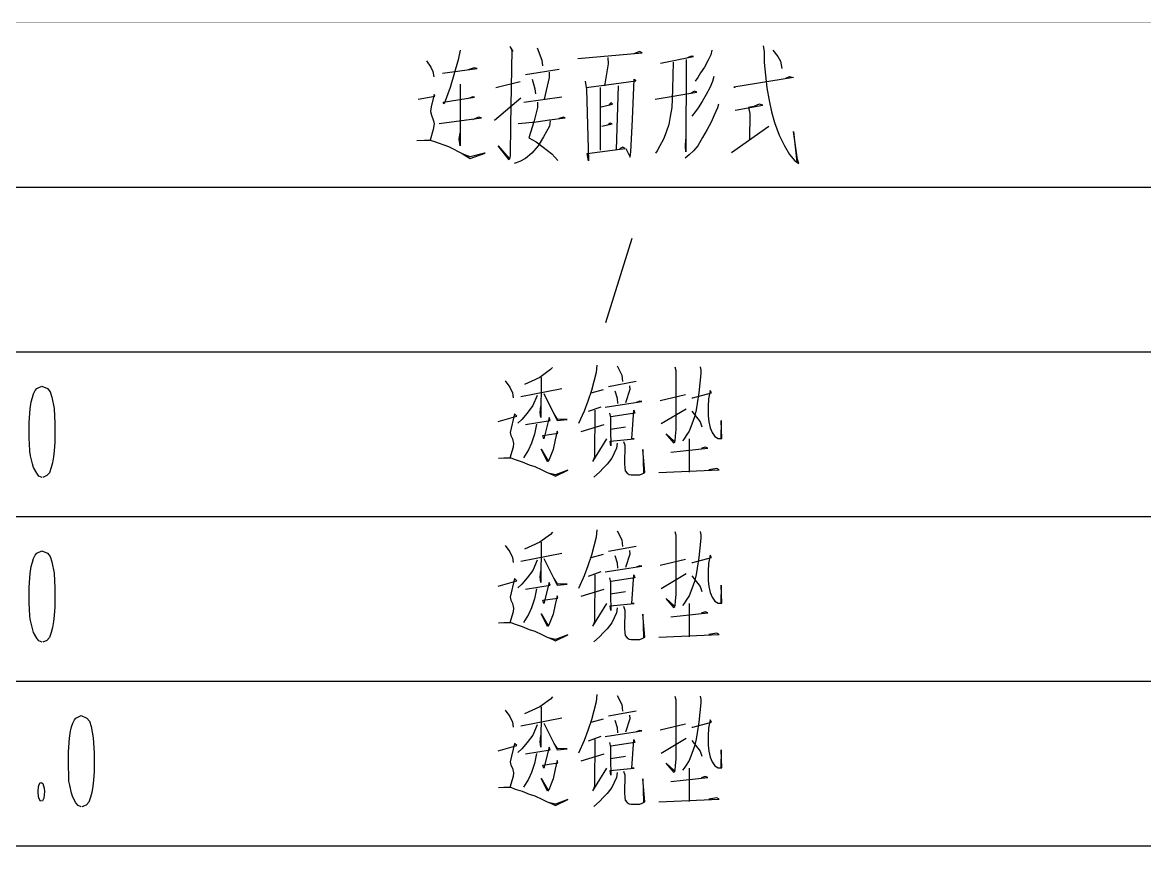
# Model space of a CAD drawing. Extents: x 0 to 8410, y 0 to 11890.
# Drawn here: x 7456.5 to 7933.3, y 7475.3 to 7828.1 of the extents above; entities that cross this region are included whole.
import ezdxf

# ---------------------------------------------------------------- set-up
doc = ezdxf.new("R2010")
doc.units = 0
doc.header["$MEASUREMENT"] = 0
doc.layers.add('6', color=7, linetype='Continuous')

msp = doc.modelspace()

# ---------------------------------------------------------------- linework, layer by layer
at = {"layer": '6'}
for p, q in [((7642.48, 7816.34), (7641.57, 7812.22)), ((7663.53, 7817.91), (7664.84, 7815.75)), ((7664.44, 7816.54), (7663.92, 7784.58)), ((7664.84, 7815.75), (7664.44, 7816.54)), ((7675.16, 7817.32), (7677.25, 7812.03)), ((7692.42, 7812.81), (7719.74, 7815.17)), ((7718.69, 7815.75), (7716.21, 7814.77)), ((7719.74, 7815.17), (7718.69, 7815.75)), ((7749.02, 7814.38), (7747.84, 7812.03)), ((7749.41, 7816.34), (7749.02, 7814.38)), ((7771.24, 7818.11), (7771.63, 7815.75)), ((7771.63, 7815.75), (7771.63, 7811.05)), ((7775.29, 7816.34), (7777.38, 7813.6)), ((7628.23, 7811.83), (7630.06, 7809.09)), ((7630.06, 7809.09), (7630.85, 7807.32)), ((7641.57, 7812.22), (7638.17, 7800.46)), ((7677.25, 7812.03), (7677.52, 7809.68)), ((7705.36, 7810.46), (7703.79, 7801.24)), ((7705.23, 7813.2), (7705.36, 7810.46)), ((7727.58, 7810.85), (7741.57, 7813.6)), ((7732.94, 7811.24), (7732.68, 7799.87)), ((7738.56, 7812.42), (7738.43, 7773.2)), ((7740.65, 7813.79), (7739.08, 7813.01)), ((7741.57, 7813.6), (7740.65, 7813.79)), ((7746.27, 7809.09), (7744.57, 7806.73)), ((7747.84, 7812.03), (7746.27, 7809.09)), ((7771.63, 7811.05), (7772.16, 7805.75)), ((7777.38, 7813.6), (7778.56, 7811.64)), ((7778.56, 7811.64), (7779.21, 7808.5)), ((7630.85, 7807.32), (7631.24, 7804.97)), ((7635.03, 7806.54), (7649.67, 7808.5)), ((7648.5, 7808.89), (7645.88, 7807.91)), ((7649.67, 7808.5), (7648.5, 7808.89)), ((7670.2, 7805.95), (7684.57, 7808.3)), ((7680.26, 7804.77), (7678.17, 7795.56)), ((7680.26, 7806.93), (7680.26, 7804.77)), ((7743.4, 7804.77), (7742.35, 7803.2)), ((7744.57, 7806.73), (7743.4, 7804.77)), ((7750.2, 7805.17), (7749.67, 7803.01)), ((7784.05, 7804.77), (7758.69, 7800.66)), ((7772.16, 7805.75), (7772.81, 7800.26)), ((7780.78, 7804.38), (7782.35, 7805.17)), ((7782.35, 7805.17), (7784.05, 7804.77)), ((7638.17, 7800.46), (7635.69, 7793.6)), ((7642.48, 7801.83), (7642.48, 7775.75)), ((7657.65, 7800.46), (7667.97, 7803.01)), ((7673.07, 7803.99), (7674.25, 7799.87)), ((7674.25, 7799.87), (7674.51, 7797.71)), ((7695.55, 7803.2), (7696.21, 7799.68)), ((7704.71, 7801.44), (7696.08, 7800.26)), ((7696.21, 7799.68), (7696.73, 7779.68)), ((7701.96, 7800.46), (7701.96, 7773.79)), ((7717.12, 7803.2), (7704.71, 7801.44)), ((7709.67, 7801.24), (7708.76, 7774.19)), ((7715.69, 7786.93), (7716.34, 7803.99)), ((7716.34, 7803.99), (7717.12, 7803.2)), ((7732.68, 7799.87), (7732.55, 7795.56)), ((7748.5, 7800.26), (7746.93, 7797.52)), ((7749.67, 7803.01), (7748.5, 7800.26)), ((7758.69, 7800.66), (7759.35, 7800.66)), ((7772.81, 7800.26), (7773.72, 7794.97)), ((7624.57, 7795.56), (7631.76, 7796.73)), ((7631.37, 7797.52), (7630.2, 7792.22)), ((7631.76, 7796.73), (7631.37, 7797.52)), ((7635.29, 7794.19), (7648.63, 7796.34)), ((7647.84, 7796.54), (7646.01, 7795.75)), ((7648.63, 7796.34), (7647.84, 7796.54)), ((7657.12, 7786.54), (7668.23, 7796.15)), ((7669.54, 7794.19), (7685.62, 7796.54)), ((7725.36, 7795.56), (7743.01, 7798.5)), ((7732.55, 7795.56), (7732.42, 7792.03)), ((7742.09, 7798.89), (7740.52, 7798.11)), ((7743.01, 7798.5), (7742.09, 7798.89)), ((7746.93, 7797.52), (7745.23, 7794.58)), ((7773.72, 7794.97), (7774.77, 7790.07)), ((7630.2, 7792.22), (7629.93, 7790.26)), ((7629.93, 7790.26), (7630.33, 7788.7)), ((7635.69, 7793.6), (7635.29, 7794.19)), ((7675.29, 7792.03), (7673.99, 7786.34)), ((7675.29, 7794.19), (7675.29, 7792.03)), ((7702.35, 7792.22), (7707.19, 7793.4)), ((7706.54, 7793.99), (7705.49, 7792.81)), ((7707.19, 7793.4), (7706.54, 7793.99)), ((7732.42, 7792.03), (7731.76, 7788.11)), ((7742.48, 7790.26), (7740.91, 7788.3)), ((7743.66, 7791.83), (7742.48, 7790.26)), ((7745.23, 7794.58), (7743.66, 7791.83)), ((7751.76, 7791.83), (7750.46, 7788.7)), ((7752.29, 7793.4), (7751.76, 7791.83)), ((7759.35, 7790.85), (7771.11, 7793.01)), ((7767.32, 7792.42), (7764.97, 7792.03)), ((7764.97, 7792.03), (7765.49, 7789.48)), ((7769.54, 7793.4), (7767.32, 7792.42)), ((7771.11, 7793.01), (7769.54, 7793.4)), ((7774.77, 7790.07), (7776.08, 7785.56)), ((7630.33, 7788.7), (7631.11, 7786.34)), ((7631.11, 7786.34), (7631.37, 7784.97)), ((7633.59, 7785.17), (7651.5, 7787.52)), ((7649.93, 7787.71), (7647.71, 7786.73)), ((7650.2, 7787.91), (7649.93, 7787.71)), ((7651.5, 7787.52), (7650.2, 7787.91)), ((7667.06, 7785.17), (7674.77, 7785.95)), ((7673.99, 7786.34), (7671.63, 7779.09)), ((7674.77, 7785.95), (7680.39, 7786.73)), ((7680.39, 7786.73), (7687.06, 7787.52)), ((7680.78, 7786.34), (7680.39, 7783.99)), ((7686.4, 7787.91), (7684.44, 7787.32)), ((7687.06, 7787.52), (7686.4, 7787.91)), ((7706.27, 7785.36), (7705.36, 7784.58)), ((7707.06, 7784.97), (7706.27, 7785.36)), ((7715.03, 7773.2), (7715.69, 7786.93)), ((7731.76, 7788.11), (7731.11, 7784.77)), ((7749.15, 7785.75), (7747.45, 7782.62)), ((7750.46, 7788.7), (7749.15, 7785.75)), ((7765.49, 7789.48), (7765.36, 7778.3)), ((7776.08, 7785.56), (7778.04, 7780.26)), ((7630.98, 7782.62), (7629.8, 7778.11)), ((7631.37, 7784.97), (7630.98, 7782.62)), ((7642.09, 7778.5), (7642.48, 7781.24)), ((7663.92, 7784.58), (7663.66, 7771.64)), ((7680.39, 7783.99), (7677.91, 7779.48)), ((7702.61, 7783.99), (7707.06, 7784.97)), ((7730.06, 7781.44), (7728.89, 7778.5)), ((7731.11, 7784.77), (7730.06, 7781.44)), ((7747.45, 7782.62), (7745.49, 7779.28)), ((7757.78, 7772.81), (7773.59, 7783.99)), ((7785.75, 7769.87), (7784.05, 7781.83)), ((7784.05, 7781.83), (7785.49, 7768.7)), ((7624.05, 7777.91), (7627.32, 7778.11)), ((7627.32, 7778.11), (7629.54, 7778.11)), ((7629.54, 7778.11), (7631.11, 7777.71)), ((7631.11, 7777.71), (7637.52, 7775.36)), ((7642.48, 7775.75), (7642.09, 7778.5)), ((7663.27, 7769.68), (7658.69, 7775.75)), ((7658.69, 7775.75), (7663.27, 7770.26)), ((7671.63, 7779.09), (7674.77, 7777.32)), ((7675.69, 7775.75), (7672.94, 7772.62)), ((7674.77, 7777.32), (7677.78, 7775.17)), ((7677.91, 7779.48), (7675.69, 7775.75)), ((7696.73, 7779.68), (7696.99, 7769.28)), ((7727.32, 7775.75), (7726.14, 7773.6)), ((7728.89, 7778.5), (7727.32, 7775.75)), ((7738.17, 7775.36), (7738.3, 7778.5)), ((7743.4, 7775.75), (7741.57, 7773.6)), ((7745.49, 7779.28), (7743.4, 7775.75)), ((7778.04, 7780.26), (7780.26, 7775.75)), ((7780.26, 7775.75), (7782.35, 7772.03)), ((7637.52, 7775.36), (7643.66, 7772.22)), ((7646.67, 7771.05), (7643.4, 7772.22)), ((7643.66, 7772.22), (7644.18, 7771.83)), ((7644.18, 7771.83), (7646.67, 7770.26)), ((7646.67, 7770.26), (7653.07, 7772.62)), ((7652.81, 7772.62), (7646.67, 7771.05)), ((7653.07, 7772.62), (7652.81, 7772.62)), ((7663.66, 7771.64), (7663.53, 7770.66)), ((7672.94, 7772.62), (7670.2, 7770.26)), ((7677.78, 7775.17), (7681.44, 7772.22)), ((7681.44, 7772.22), (7683.92, 7769.48)), ((7696.47, 7772.42), (7712.55, 7774.58)), ((7696.99, 7769.28), (7696.47, 7772.42)), ((7711.63, 7775.17), (7710.2, 7774.38)), ((7712.55, 7774.58), (7711.63, 7775.17)), ((7712.81, 7774.58), (7714.77, 7770.85)), ((7714.77, 7770.85), (7715.03, 7773.2)), ((7726.14, 7773.6), (7725.49, 7772.62)), ((7739.74, 7771.83), (7738.04, 7770.46)), ((7738.43, 7773.2), (7738.17, 7775.36)), ((7741.57, 7773.6), (7739.74, 7771.83)), ((7782.35, 7772.03), (7784.7, 7769.28)), ((7663.53, 7770.66), (7663.27, 7769.68)), ((7667.84, 7769.09), (7665.49, 7768.11)), ((7670.2, 7770.26), (7667.84, 7769.09)), ((7784.7, 7769.28), (7786.4, 7768.11)), ((7786.4, 7768.11), (7785.75, 7769.87)), ((6510, 7758.11), (8310, 7758.11)), ((7715.38, 7736.3), (7704.2, 7700.5)), ((6510, 7688.11), (8310, 7688.11)), ((7680.88, 7680.56), (7676.31, 7677.22)), ((7681.67, 7681.54), (7680.88, 7680.56)), ((7700.49, 7682.52), (7700.23, 7679.38)), ((7709.12, 7682.12), (7711.21, 7678.2)), ((7733.69, 7681.73), (7734.08, 7680.16)), ((7744.41, 7681.73), (7744.8, 7680.36)), ((7661.54, 7675.85), (7663.63, 7673.1)), ((7672.91, 7675.65), (7669.77, 7674.28)), ((7676.31, 7677.22), (7672.91, 7675.65)), ((7676.83, 7677.22), (7676.7, 7660.16)), ((7700.23, 7679.38), (7698.27, 7671.73)), ((7711.21, 7678.2), (7711.47, 7675.46)), ((7734.08, 7680.16), (7734.08, 7655.07)), ((7744.67, 7678.99), (7743.89, 7670.75)), ((7744.8, 7680.36), (7744.67, 7678.99)), ((7461.19, 7670.3), (7461.91, 7671.7)), ((7461.91, 7671.7), (7462.56, 7672.5)), ((7462.56, 7672.5), (7464.78, 7673.5)), ((7464.78, 7673.5), (7467.13, 7672.5)), ((7467.13, 7672.5), (7468.31, 7671.1)), ((7468.31, 7671.1), (7469.03, 7668.9)), ((7663.63, 7673.1), (7664.67, 7670.75)), ((7668.2, 7669.18), (7685.72, 7672.52)), ((7698.27, 7671.73), (7696.7, 7667.22)), ((7698.14, 7670.75), (7703.37, 7672.12)), ((7717.22, 7675.46), (7705.46, 7673.3)), ((7708.2, 7671.54), (7709.25, 7668.4)), ((7714.61, 7672.12), (7712.78, 7666.44)), ((7714.48, 7673.69), (7714.61, 7672.12)), ((7748.72, 7671.73), (7747.94, 7668.2)), ((7749.25, 7670.75), (7748.72, 7671.73)), ((7459.81, 7663.9), (7460.27, 7666.9)), ((7460.27, 7666.9), (7460.73, 7668.7)), ((7460.73, 7668.7), (7461.19, 7670.3)), ((7469.03, 7668.9), (7469.95, 7664.1)), ((7664.67, 7670.75), (7664.93, 7668.59)), ((7675.13, 7669.58), (7673.3, 7665.26)), ((7678.01, 7670.36), (7683.76, 7658.99)), ((7696.7, 7667.22), (7695.13, 7662.91)), ((7709.25, 7668.4), (7709.38, 7666.24)), ((7712.25, 7665.85), (7719.71, 7667.03)), ((7718.79, 7667.22), (7717.22, 7666.63)), ((7719.71, 7667.03), (7718.79, 7667.22)), ((7727.42, 7667.42), (7738.27, 7669.97)), ((7740.88, 7668.59), (7741.27, 7668.59)), ((7741.27, 7668.59), (7749.25, 7670.75)), ((7743.23, 7666.24), (7742.71, 7663.5)), ((7743.89, 7670.75), (7743.23, 7666.24)), ((7747.94, 7668.2), (7747.81, 7664.87)), ((7459.42, 7658.1), (7459.81, 7663.9)), ((7469.95, 7664.1), (7470.34, 7657.7)), ((7665.59, 7661.73), (7663.76, 7653.89)), ((7666.5, 7660.75), (7665.59, 7661.73)), ((7670.95, 7662.12), (7668.72, 7659.38)), ((7673.3, 7665.26), (7670.95, 7662.12)), ((7676.44, 7662.32), (7676.7, 7665.07)), ((7676.7, 7660.16), (7676.44, 7662.32)), ((7683.89, 7659.58), (7682.45, 7661.73)), ((7695.13, 7662.91), (7692.78, 7657.61)), ((7702.19, 7664.67), (7696.83, 7662.71)), ((7699.71, 7663.3), (7699.57, 7643.5)), ((7704.15, 7664.67), (7712.25, 7665.85)), ((7705.98, 7662.12), (7706.37, 7660.16)), ((7716.7, 7662.12), (7706.5, 7660.56)), ((7715.39, 7651.14), (7716.31, 7663.3)), ((7716.31, 7663.3), (7716.7, 7662.12)), ((7727.94, 7657.61), (7738.53, 7663.89)), ((7740.88, 7662.91), (7744.41, 7658.4)), ((7742.71, 7663.5), (7742.06, 7660.56)), ((7747.81, 7664.87), (7747.81, 7660.95)), ((7459.42, 7651.1), (7459.42, 7658.1)), ((7470.34, 7657.7), (7470.34, 7652.5)), ((7658.66, 7658.59), (7666.5, 7660.75)), ((7668.72, 7659.38), (7667.03, 7657.81)), ((7670.29, 7657.22), (7680.75, 7658.99)), ((7674.87, 7657.42), (7674.08, 7653.1)), ((7680.23, 7660.16), (7678.01, 7651.14)), ((7680.75, 7658.99), (7680.23, 7660.16)), ((7683.76, 7658.99), (7687.94, 7659.38)), ((7687.94, 7659.38), (7683.89, 7659.58)), ((7693.95, 7654.28), (7703.63, 7657.22)), ((7706.37, 7660.16), (7706.37, 7655.07)), ((7740.88, 7657.42), (7739.71, 7654.48)), ((7742.06, 7660.56), (7740.88, 7657.42)), ((7744.41, 7658.4), (7745.2, 7656.24)), ((7747.81, 7660.95), (7748.07, 7658.4)), ((7748.07, 7658.4), (7748.72, 7655.85)), ((7753.43, 7658.99), (7753.3, 7651.34)), ((7753.69, 7651.34), (7753.43, 7658.99)), ((7470.34, 7652.5), (7470.27, 7649.7)), ((7663.76, 7653.89), (7664.02, 7652.52)), ((7664.02, 7652.52), (7664.67, 7651.14)), ((7674.08, 7653.1), (7672.78, 7649.38)), ((7677.61, 7652.52), (7684.02, 7653.5)), ((7678.01, 7651.14), (7677.61, 7652.52)), ((7683.63, 7654.48), (7682.84, 7650.75)), ((7684.02, 7653.5), (7683.63, 7654.48)), ((7706.37, 7655.26), (7712.78, 7656.24)), ((7706.37, 7655.07), (7706.5, 7648.2)), ((7733.43, 7649.38), (7730.03, 7653.3)), ((7730.03, 7653.3), (7733.43, 7650.16)), ((7733.82, 7652.32), (7733.69, 7650.36)), ((7734.08, 7655.07), (7733.82, 7652.32)), ((7738.53, 7652.52), (7737.61, 7651.14)), ((7739.71, 7654.48), (7738.53, 7652.52)), ((7748.72, 7655.85), (7749.51, 7653.89)), ((7749.51, 7653.89), (7750.69, 7652.12)), ((7750.69, 7652.12), (7752.12, 7651.34)), ((7459.49, 7649.1), (7459.42, 7651.1)), ((7459.62, 7645.7), (7459.49, 7649.1)), ((7470.27, 7649.7), (7470.01, 7646.1)), ((7664.93, 7647.61), (7663.63, 7642.91)), ((7664.67, 7651.14), (7665.2, 7649.18)), ((7665.2, 7649.18), (7664.93, 7647.61)), ((7672.78, 7649.38), (7671.47, 7646.44)), ((7682.84, 7650.75), (7681.93, 7646.63)), ((7698.79, 7641.54), (7704.8, 7651.14)), ((7706.24, 7650.16), (7716.44, 7651.14)), ((7706.5, 7648.2), (7706.24, 7650.16)), ((7708.86, 7647.22), (7706.9, 7642.91)), ((7709.12, 7649.38), (7708.86, 7647.22)), ((7711.86, 7649.97), (7712.39, 7648.4)), ((7712.39, 7648.4), (7712.25, 7640.56)), ((7716.44, 7651.14), (7715.39, 7651.14)), ((7731.99, 7645.46), (7747.68, 7647.22)), ((7733.69, 7650.36), (7733.43, 7649.38)), ((7737.61, 7651.14), (7736.96, 7650.36)), ((7739.71, 7651.14), (7739.84, 7637.03)), ((7746.63, 7647.61), (7744.93, 7647.03)), ((7747.68, 7647.22), (7746.63, 7647.61)), ((7752.12, 7651.34), (7753.69, 7651.34)), ((7459.95, 7643.9), (7459.62, 7645.7)), ((7460.73, 7640.5), (7459.95, 7643.9)), ((7469.68, 7643.5), (7469.29, 7640.9)), ((7470.01, 7646.1), (7469.68, 7643.5)), ((7658.79, 7642.91), (7661.01, 7643.1)), ((7661.01, 7643.1), (7662.19, 7643.1)), ((7662.19, 7643.1), (7664.02, 7643.1)), ((7664.02, 7643.1), (7665.85, 7642.32)), ((7665.85, 7642.32), (7668.86, 7641.34)), ((7670.16, 7644.28), (7669.38, 7643.1)), ((7671.47, 7646.44), (7670.16, 7644.28)), ((7679.57, 7641.34), (7676.96, 7646.83)), ((7676.96, 7646.83), (7679.71, 7641.93)), ((7680.23, 7642.32), (7679.57, 7641.34)), ((7681.14, 7644.48), (7680.23, 7642.32)), ((7681.93, 7646.63), (7681.14, 7644.48)), ((7699.57, 7643.5), (7698.79, 7641.54)), ((7706.9, 7642.91), (7704.93, 7640.36)), ((7720.88, 7636.83), (7720.1, 7646.63)), ((7720.1, 7646.63), (7720.36, 7636.83)), ((7461.25, 7638.9), (7460.73, 7640.5)), ((7462.56, 7636.5), (7461.25, 7638.9)), ((7468.77, 7638.9), (7467.98, 7636.7)), ((7469.29, 7640.9), (7468.77, 7638.9)), ((7668.86, 7641.34), (7671.86, 7640.16)), ((7671.86, 7640.16), (7674.22, 7639.38)), ((7674.22, 7639.38), (7677.22, 7638.01)), ((7677.22, 7638.01), (7679.18, 7637.03)), ((7682.97, 7635.26), (7688.2, 7637.81)), ((7688.2, 7637.81), (7682.97, 7635.85)), ((7703.37, 7638.79), (7701.67, 7637.03)), ((7704.93, 7640.36), (7703.37, 7638.79)), ((7712.25, 7640.56), (7712.39, 7638.79)), ((7712.39, 7638.79), (7712.65, 7637.61)), ((7712.65, 7637.61), (7713.43, 7636.63)), ((7726.89, 7636.83), (7752.52, 7638.01)), ((7751.6, 7638.59), (7748.2, 7638.01)), ((7752.52, 7638.01), (7751.6, 7638.59)), ((7463.54, 7635.3), (7462.56, 7636.5)), ((7464.85, 7634.7), (7463.54, 7635.3)), ((7466.87, 7635.5), (7465.11, 7634.7)), ((7467.98, 7636.7), (7466.87, 7635.5)), ((7679.18, 7637.03), (7681.8, 7635.85)), ((7682.97, 7635.85), (7680.62, 7636.44)), ((7681.8, 7635.85), (7682.97, 7635.26)), ((7701.67, 7637.03), (7699.31, 7634.87)), ((7713.43, 7636.63), (7714.22, 7636.05)), ((7714.22, 7636.05), (7715.13, 7635.85)), ((7715.13, 7635.85), (7716.7, 7635.85)), ((7716.7, 7635.85), (7718.79, 7635.85)), ((7718.79, 7635.85), (7719.84, 7636.24)), ((7719.84, 7636.24), (7720.88, 7636.83)), ((6510, 7618.11), (8310, 7618.11)), ((7680.88, 7610.55), (7676.31, 7607.22)), ((7681.67, 7611.54), (7680.88, 7610.55)), ((7700.23, 7609.38), (7698.27, 7601.73)), ((7700.49, 7612.52), (7700.23, 7609.38)), ((7709.12, 7612.12), (7711.21, 7608.2)), ((7733.69, 7611.73), (7734.08, 7610.16)), ((7734.08, 7610.16), (7734.08, 7585.06)), ((7744.67, 7608.99), (7743.89, 7600.75)), ((7744.41, 7611.73), (7744.8, 7610.36)), ((7744.8, 7610.36), (7744.67, 7608.99)), ((7661.54, 7605.85), (7663.63, 7603.1)), ((7672.91, 7605.65), (7669.77, 7604.28)), ((7676.31, 7607.22), (7672.91, 7605.65)), ((7676.83, 7607.22), (7676.7, 7590.16)), ((7717.22, 7605.46), (7705.46, 7603.3)), ((7711.21, 7608.2), (7711.47, 7605.46)), ((7460.73, 7598.7), (7461.19, 7600.3)), ((7461.19, 7600.3), (7461.91, 7601.7)), ((7461.91, 7601.7), (7462.56, 7602.5)), ((7462.56, 7602.5), (7464.78, 7603.5)), ((7464.78, 7603.5), (7467.13, 7602.5)), ((7467.13, 7602.5), (7468.31, 7601.1)), ((7468.31, 7601.1), (7469.03, 7598.9)), ((7663.63, 7603.1), (7664.67, 7600.75)), ((7664.67, 7600.75), (7664.93, 7598.59)), ((7668.2, 7599.18), (7685.72, 7602.52)), ((7675.13, 7599.57), (7673.3, 7595.26)), ((7678.01, 7600.36), (7683.76, 7588.99)), ((7698.27, 7601.73), (7696.7, 7597.22)), ((7698.14, 7600.75), (7703.37, 7602.12)), ((7708.2, 7601.54), (7709.25, 7598.4)), ((7714.61, 7602.12), (7712.78, 7596.44)), ((7714.48, 7603.69), (7714.61, 7602.12)), ((7727.42, 7597.42), (7738.27, 7599.97)), ((7741.27, 7598.59), (7749.25, 7600.75)), ((7743.89, 7600.75), (7743.23, 7596.24)), ((7748.72, 7601.73), (7747.94, 7598.2)), ((7749.25, 7600.75), (7748.72, 7601.73)), ((7459.81, 7593.9), (7460.27, 7596.9)), ((7460.27, 7596.9), (7460.73, 7598.7)), ((7469.03, 7598.9), (7469.95, 7594.1)), ((7673.3, 7595.26), (7670.95, 7592.12)), ((7676.44, 7592.32), (7676.7, 7595.06)), ((7696.7, 7597.22), (7695.13, 7592.91)), ((7702.19, 7594.67), (7696.83, 7592.71)), ((7704.15, 7594.67), (7712.25, 7595.85)), ((7709.25, 7598.4), (7709.38, 7596.24)), ((7712.25, 7595.85), (7719.71, 7597.03)), ((7718.79, 7597.22), (7717.22, 7596.63)), ((7719.71, 7597.03), (7718.79, 7597.22)), ((7740.88, 7598.59), (7741.27, 7598.59)), ((7743.23, 7596.24), (7742.71, 7593.5)), ((7747.94, 7598.2), (7747.81, 7594.87)), ((7747.81, 7594.87), (7747.81, 7590.95)), ((7459.42, 7588.1), (7459.81, 7593.9)), ((7469.95, 7594.1), (7470.34, 7587.7)), ((7658.66, 7588.59), (7666.5, 7590.75)), ((7665.59, 7591.73), (7663.76, 7583.89)), ((7666.5, 7590.75), (7665.59, 7591.73)), ((7670.95, 7592.12), (7668.72, 7589.38)), ((7676.7, 7590.16), (7676.44, 7592.32)), ((7680.23, 7590.16), (7678.01, 7581.14)), ((7680.75, 7588.99), (7680.23, 7590.16)), ((7683.89, 7589.57), (7682.45, 7591.73)), ((7695.13, 7592.91), (7692.78, 7587.61)), ((7699.71, 7593.3), (7699.57, 7573.5)), ((7705.98, 7592.12), (7706.37, 7590.16)), ((7706.37, 7590.16), (7706.37, 7585.06)), ((7716.7, 7592.12), (7706.5, 7590.55)), ((7715.39, 7581.14), (7716.31, 7593.3)), ((7716.31, 7593.3), (7716.7, 7592.12)), ((7727.94, 7587.61), (7738.53, 7593.89)), ((7740.88, 7592.91), (7744.41, 7588.4)), ((7742.06, 7590.55), (7740.88, 7587.42)), ((7742.71, 7593.5), (7742.06, 7590.55)), ((7747.81, 7590.95), (7748.07, 7588.4)), ((7459.42, 7581.1), (7459.42, 7588.1)), ((7470.34, 7587.7), (7470.34, 7582.5)), ((7668.72, 7589.38), (7667.03, 7587.81)), ((7670.29, 7587.22), (7680.75, 7588.99)), ((7674.87, 7587.42), (7674.08, 7583.1)), ((7683.76, 7588.99), (7687.94, 7589.38)), ((7687.94, 7589.38), (7683.89, 7589.57)), ((7693.95, 7584.28), (7703.63, 7587.22)), ((7706.37, 7585.26), (7712.78, 7586.24)), ((7706.37, 7585.06), (7706.5, 7578.2)), ((7734.08, 7585.06), (7733.82, 7582.32)), ((7740.88, 7587.42), (7739.71, 7584.48)), ((7744.41, 7588.4), (7745.2, 7586.24)), ((7748.07, 7588.4), (7748.72, 7585.85)), ((7748.72, 7585.85), (7749.51, 7583.89)), ((7753.43, 7588.99), (7753.3, 7581.34)), ((7753.69, 7581.34), (7753.43, 7588.99)), ((7459.49, 7579.1), (7459.42, 7581.1)), ((7470.34, 7582.5), (7470.27, 7579.7)), ((7663.76, 7583.89), (7664.02, 7582.52)), ((7664.02, 7582.52), (7664.67, 7581.14)), ((7664.67, 7581.14), (7665.2, 7579.18)), ((7674.08, 7583.1), (7672.78, 7579.38)), ((7677.61, 7582.52), (7684.02, 7583.5)), ((7678.01, 7581.14), (7677.61, 7582.52)), ((7682.84, 7580.75), (7681.93, 7576.63)), ((7683.63, 7584.48), (7682.84, 7580.75)), ((7684.02, 7583.5), (7683.63, 7584.48)), ((7698.79, 7571.54), (7704.8, 7581.14)), ((7706.24, 7580.16), (7716.44, 7581.14)), ((7716.44, 7581.14), (7715.39, 7581.14)), ((7733.43, 7579.38), (7730.03, 7583.3)), ((7730.03, 7583.3), (7733.43, 7580.16)), ((7733.69, 7580.36), (7733.43, 7579.38)), ((7733.82, 7582.32), (7733.69, 7580.36)), ((7737.61, 7581.14), (7736.96, 7580.36)), ((7738.53, 7582.52), (7737.61, 7581.14)), ((7739.71, 7584.48), (7738.53, 7582.52)), ((7739.71, 7581.14), (7739.84, 7567.03)), ((7749.51, 7583.89), (7750.69, 7582.12)), ((7750.69, 7582.12), (7752.12, 7581.34)), ((7752.12, 7581.34), (7753.69, 7581.34)), ((7459.62, 7575.7), (7459.49, 7579.1)), ((7459.95, 7573.9), (7459.62, 7575.7)), ((7470.01, 7576.1), (7469.68, 7573.5)), ((7470.27, 7579.7), (7470.01, 7576.1)), ((7664.93, 7577.61), (7663.63, 7572.91)), ((7665.2, 7579.18), (7664.93, 7577.61)), ((7671.47, 7576.44), (7670.16, 7574.28)), ((7672.78, 7579.38), (7671.47, 7576.44)), ((7679.57, 7571.34), (7676.96, 7576.83)), ((7676.96, 7576.83), (7679.71, 7571.93)), ((7681.93, 7576.63), (7681.14, 7574.48)), ((7706.5, 7578.2), (7706.24, 7580.16)), ((7708.86, 7577.22), (7706.9, 7572.91)), ((7709.12, 7579.38), (7708.86, 7577.22)), ((7711.86, 7579.97), (7712.39, 7578.4)), ((7712.39, 7578.4), (7712.25, 7570.55)), ((7720.88, 7566.83), (7720.1, 7576.63)), ((7720.1, 7576.63), (7720.36, 7566.83)), ((7731.99, 7575.46), (7747.68, 7577.22)), ((7746.63, 7577.61), (7744.93, 7577.03)), ((7747.68, 7577.22), (7746.63, 7577.61)), ((7460.73, 7570.5), (7459.95, 7573.9)), ((7469.29, 7570.9), (7468.77, 7568.9)), ((7469.68, 7573.5), (7469.29, 7570.9)), ((7658.79, 7572.91), (7661.01, 7573.1)), ((7661.01, 7573.1), (7662.19, 7573.1)), ((7662.19, 7573.1), (7664.02, 7573.1)), ((7664.02, 7573.1), (7665.85, 7572.32)), ((7665.85, 7572.32), (7668.86, 7571.34)), ((7668.86, 7571.34), (7671.86, 7570.16)), ((7670.16, 7574.28), (7669.38, 7573.1)), ((7680.23, 7572.32), (7679.57, 7571.34)), ((7681.14, 7574.48), (7680.23, 7572.32)), ((7699.57, 7573.5), (7698.79, 7571.54)), ((7706.9, 7572.91), (7704.93, 7570.36)), ((7461.25, 7568.9), (7460.73, 7570.5)), ((7462.56, 7566.5), (7461.25, 7568.9)), ((7463.54, 7565.3), (7462.56, 7566.5)), ((7467.98, 7566.7), (7466.87, 7565.5)), ((7468.77, 7568.9), (7467.98, 7566.7)), ((7671.86, 7570.16), (7674.22, 7569.38)), ((7674.22, 7569.38), (7677.22, 7568.01)), ((7677.22, 7568.01), (7679.18, 7567.03)), ((7679.18, 7567.03), (7681.8, 7565.85)), ((7682.97, 7565.85), (7680.62, 7566.44)), ((7682.97, 7565.26), (7688.2, 7567.81)), ((7688.2, 7567.81), (7682.97, 7565.85)), ((7701.67, 7567.03), (7699.31, 7564.87)), ((7703.37, 7568.79), (7701.67, 7567.03)), ((7704.93, 7570.36), (7703.37, 7568.79)), ((7712.25, 7570.55), (7712.39, 7568.79)), ((7712.39, 7568.79), (7712.65, 7567.61)), ((7712.65, 7567.61), (7713.43, 7566.63)), ((7713.43, 7566.63), (7714.22, 7566.04)), ((7714.22, 7566.04), (7715.13, 7565.85)), ((7718.79, 7565.85), (7719.84, 7566.24)), ((7719.84, 7566.24), (7720.88, 7566.83)), ((7726.89, 7566.83), (7752.52, 7568.01)), ((7751.6, 7568.59), (7748.2, 7568.01)), ((7752.52, 7568.01), (7751.6, 7568.59)), ((7464.85, 7564.7), (7463.54, 7565.3)), ((7466.87, 7565.5), (7465.11, 7564.7)), ((7681.8, 7565.85), (7682.97, 7565.26)), ((7715.13, 7565.85), (7716.7, 7565.85)), ((7716.7, 7565.85), (7718.79, 7565.85)), ((6510, 7548.11), (8310, 7548.11)), ((7700.49, 7542.52), (7700.23, 7539.38)), ((7709.12, 7542.12), (7711.21, 7538.2)), ((7680.88, 7540.56), (7676.31, 7537.22)), ((7681.67, 7541.54), (7680.88, 7540.56)), ((7700.23, 7539.38), (7698.27, 7531.73)), ((7711.21, 7538.2), (7711.47, 7535.46)), ((7733.69, 7541.73), (7734.08, 7540.16)), ((7734.08, 7540.16), (7734.08, 7515.07)), ((7744.67, 7538.99), (7743.89, 7530.75)), ((7744.41, 7541.73), (7744.8, 7540.36)), ((7744.8, 7540.36), (7744.67, 7538.99)), ((7479.23, 7532.5), (7481.45, 7533.5)), ((7481.45, 7533.5), (7483.8, 7532.5)), ((7661.54, 7535.85), (7663.63, 7533.1)), ((7663.63, 7533.1), (7664.67, 7530.75)), ((7672.91, 7535.65), (7669.77, 7534.28)), ((7676.31, 7537.22), (7672.91, 7535.65)), ((7676.83, 7537.22), (7676.7, 7520.16)), ((7717.22, 7535.46), (7705.46, 7533.3)), ((7714.48, 7533.69), (7714.61, 7532.12)), ((7476.94, 7526.9), (7477.4, 7528.7)), ((7477.4, 7528.7), (7477.85, 7530.3)), ((7477.85, 7530.3), (7478.57, 7531.7)), ((7478.57, 7531.7), (7479.23, 7532.5)), ((7483.8, 7532.5), (7484.98, 7531.1)), ((7484.98, 7531.1), (7485.7, 7528.9)), ((7485.7, 7528.9), (7486.61, 7524.1)), ((7664.67, 7530.75), (7664.93, 7528.6)), ((7668.2, 7529.18), (7685.72, 7532.52)), ((7675.13, 7529.58), (7673.3, 7525.26)), ((7678.01, 7530.36), (7683.76, 7518.99)), ((7698.27, 7531.73), (7696.7, 7527.22)), ((7698.14, 7530.75), (7703.37, 7532.12)), ((7708.2, 7531.54), (7709.25, 7528.4)), ((7709.25, 7528.4), (7709.38, 7526.24)), ((7714.61, 7532.12), (7712.78, 7526.44)), ((7727.42, 7527.42), (7738.27, 7529.97)), ((7740.88, 7528.6), (7741.27, 7528.6)), ((7741.27, 7528.6), (7749.25, 7530.75)), ((7743.89, 7530.75), (7743.23, 7526.24)), ((7747.94, 7528.2), (7747.81, 7524.87)), ((7748.72, 7531.73), (7747.94, 7528.2)), ((7749.25, 7530.75), (7748.72, 7531.73)), ((7476.09, 7518.1), (7476.48, 7523.9)), ((7476.48, 7523.9), (7476.94, 7526.9)), ((7486.61, 7524.1), (7487, 7517.7)), ((7673.3, 7525.26), (7670.95, 7522.12)), ((7676.44, 7522.32), (7676.7, 7525.07)), ((7696.7, 7527.22), (7695.13, 7522.91)), ((7702.19, 7524.67), (7696.83, 7522.71)), ((7699.71, 7523.3), (7699.57, 7503.5)), ((7704.15, 7524.67), (7712.25, 7525.85)), ((7712.25, 7525.85), (7719.71, 7527.03)), ((7715.39, 7511.14), (7716.31, 7523.3)), ((7716.31, 7523.3), (7716.7, 7522.12)), ((7718.79, 7527.22), (7717.22, 7526.63)), ((7719.71, 7527.03), (7718.79, 7527.22)), ((7727.94, 7517.61), (7738.53, 7523.89)), ((7742.71, 7523.5), (7742.06, 7520.56)), ((7743.23, 7526.24), (7742.71, 7523.5)), ((7747.81, 7524.87), (7747.81, 7520.95)), ((7658.66, 7518.6), (7666.5, 7520.75)), ((7665.59, 7521.73), (7663.76, 7513.89)), ((7666.5, 7520.75), (7665.59, 7521.73)), ((7668.72, 7519.38), (7667.03, 7517.81)), ((7670.95, 7522.12), (7668.72, 7519.38)), ((7670.29, 7517.22), (7680.75, 7518.99)), ((7676.7, 7520.16), (7676.44, 7522.32)), ((7680.23, 7520.16), (7678.01, 7511.14)), ((7680.75, 7518.99), (7680.23, 7520.16)), ((7683.89, 7519.58), (7682.45, 7521.73)), ((7683.76, 7518.99), (7687.94, 7519.38)), ((7687.94, 7519.38), (7683.89, 7519.58)), ((7695.13, 7522.91), (7692.78, 7517.61)), ((7705.98, 7522.12), (7706.37, 7520.16)), ((7706.37, 7520.16), (7706.37, 7515.07)), ((7716.7, 7522.12), (7706.5, 7520.56)), ((7740.88, 7522.91), (7744.41, 7518.4)), ((7742.06, 7520.56), (7740.88, 7517.42)), ((7744.41, 7518.4), (7745.2, 7516.24)), ((7747.81, 7520.95), (7748.07, 7518.4)), ((7748.07, 7518.4), (7748.72, 7515.85)), ((7753.43, 7518.99), (7753.3, 7511.34)), ((7753.69, 7511.34), (7753.43, 7518.99)), ((7476.09, 7511.1), (7476.09, 7518.1)), ((7487, 7517.7), (7487, 7512.5)), ((7663.76, 7513.89), (7664.02, 7512.52)), ((7674.87, 7517.42), (7674.08, 7513.1)), ((7683.63, 7514.48), (7682.84, 7510.75)), ((7684.02, 7513.5), (7683.63, 7514.48)), ((7693.95, 7514.28), (7703.63, 7517.22)), ((7706.37, 7515.26), (7712.78, 7516.24)), ((7706.37, 7515.07), (7706.5, 7508.2)), ((7734.08, 7515.07), (7733.82, 7512.32)), ((7739.71, 7514.48), (7738.53, 7512.52)), ((7740.88, 7517.42), (7739.71, 7514.48)), ((7748.72, 7515.85), (7749.51, 7513.89)), ((7749.51, 7513.89), (7750.69, 7512.12)), ((7476.15, 7509.1), (7476.09, 7511.1)), ((7476.28, 7505.7), (7476.15, 7509.1)), ((7486.94, 7509.7), (7486.68, 7506.1)), ((7487, 7512.5), (7486.94, 7509.7)), ((7664.02, 7512.52), (7664.67, 7511.14)), ((7664.67, 7511.14), (7665.2, 7509.18)), ((7665.2, 7509.18), (7664.93, 7507.61)), ((7672.78, 7509.38), (7671.47, 7506.44)), ((7674.08, 7513.1), (7672.78, 7509.38)), ((7677.61, 7512.52), (7684.02, 7513.5)), ((7678.01, 7511.14), (7677.61, 7512.52)), ((7682.84, 7510.75), (7681.93, 7506.63)), ((7698.79, 7501.54), (7704.8, 7511.14)), ((7706.24, 7510.16), (7716.44, 7511.14)), ((7706.5, 7508.2), (7706.24, 7510.16)), ((7709.12, 7509.38), (7708.86, 7507.22)), ((7711.86, 7509.97), (7712.39, 7508.4)), ((7716.44, 7511.14), (7715.39, 7511.14)), ((7733.43, 7509.38), (7730.03, 7513.3)), ((7730.03, 7513.3), (7733.43, 7510.16)), ((7733.69, 7510.36), (7733.43, 7509.38)), ((7733.82, 7512.32), (7733.69, 7510.36)), ((7737.61, 7511.14), (7736.96, 7510.36)), ((7738.53, 7512.52), (7737.61, 7511.14)), ((7739.71, 7511.14), (7739.84, 7497.03)), ((7750.69, 7512.12), (7752.12, 7511.34)), ((7752.12, 7511.34), (7753.69, 7511.34)), ((7463.54, 7503.9), (7464.06, 7504.9)), ((7464.06, 7504.9), (7464.39, 7505.1)), ((7464.52, 7505.1), (7465.24, 7504.7)), ((7465.24, 7504.7), (7465.7, 7502.7)), ((7476.61, 7503.9), (7476.28, 7505.7)), ((7486.68, 7506.1), (7486.35, 7503.5)), ((7664.93, 7507.61), (7663.63, 7502.91)), ((7670.16, 7504.28), (7669.38, 7503.1)), ((7671.47, 7506.44), (7670.16, 7504.28)), ((7679.57, 7501.34), (7676.96, 7506.83)), ((7676.96, 7506.83), (7679.71, 7501.93)), ((7681.14, 7504.48), (7680.23, 7502.32)), ((7681.93, 7506.63), (7681.14, 7504.48)), ((7708.86, 7507.22), (7706.9, 7502.91)), ((7712.39, 7508.4), (7712.25, 7500.56)), ((7720.88, 7496.83), (7720.1, 7506.63)), ((7720.1, 7506.63), (7720.36, 7496.83)), ((7731.99, 7505.46), (7747.68, 7507.22)), ((7746.63, 7507.61), (7744.93, 7507.03)), ((7747.68, 7507.22), (7746.63, 7507.61)), ((7463.21, 7501.9), (7463.34, 7502.9)), ((7463.21, 7500.5), (7463.21, 7501.9)), ((7463.54, 7498.5), (7463.21, 7500.5)), ((7463.34, 7502.9), (7463.54, 7503.9)), ((7465.83, 7501.3), (7465.63, 7498.5)), ((7465.7, 7502.7), (7465.83, 7501.3)), ((7477.4, 7500.5), (7476.61, 7503.9)), ((7477.92, 7498.9), (7477.4, 7500.5)), ((7485.96, 7500.9), (7485.44, 7498.9)), ((7486.35, 7503.5), (7485.96, 7500.9)), ((7658.79, 7502.91), (7661.01, 7503.1)), ((7661.01, 7503.1), (7662.19, 7503.1)), ((7662.19, 7503.1), (7664.02, 7503.1)), ((7664.02, 7503.1), (7665.85, 7502.32)), ((7665.85, 7502.32), (7668.86, 7501.34)), ((7668.86, 7501.34), (7671.86, 7500.16)), ((7671.86, 7500.16), (7674.22, 7499.38)), ((7674.22, 7499.38), (7677.22, 7498.01)), ((7680.23, 7502.32), (7679.57, 7501.34)), ((7699.57, 7503.5), (7698.79, 7501.54)), ((7704.93, 7500.36), (7703.37, 7498.79)), ((7706.9, 7502.91), (7704.93, 7500.36)), ((7712.25, 7500.56), (7712.39, 7498.79)), ((7464.13, 7497.1), (7463.54, 7498.5)), ((7465.04, 7497.3), (7464.13, 7497.1)), ((7465.63, 7498.5), (7465.04, 7497.3)), ((7479.23, 7496.5), (7477.92, 7498.9)), ((7480.21, 7495.3), (7479.23, 7496.5)), ((7481.51, 7494.7), (7480.21, 7495.3)), ((7483.54, 7495.5), (7481.77, 7494.7)), ((7484.65, 7496.7), (7483.54, 7495.5)), ((7485.44, 7498.9), (7484.65, 7496.7)), ((7677.22, 7498.01), (7679.18, 7497.03)), ((7679.18, 7497.03), (7681.8, 7495.85)), ((7682.97, 7495.85), (7680.62, 7496.44)), ((7681.8, 7495.85), (7682.97, 7495.26)), ((7682.97, 7495.26), (7688.2, 7497.81)), ((7688.2, 7497.81), (7682.97, 7495.85)), ((7701.67, 7497.03), (7699.31, 7494.87)), ((7703.37, 7498.79), (7701.67, 7497.03)), ((7712.39, 7498.79), (7712.65, 7497.61)), ((7712.65, 7497.61), (7713.43, 7496.63)), ((7713.43, 7496.63), (7714.22, 7496.05)), ((7714.22, 7496.05), (7715.13, 7495.85)), ((7715.13, 7495.85), (7716.7, 7495.85)), ((7716.7, 7495.85), (7718.79, 7495.85)), ((7718.79, 7495.85), (7719.84, 7496.24)), ((7719.84, 7496.24), (7720.88, 7496.83)), ((7726.89, 7496.83), (7752.52, 7498.01)), ((7751.6, 7498.6), (7748.2, 7498.01)), ((7752.52, 7498.01), (7751.6, 7498.6)), ((6510, 7478.11), (8310, 7478.11))]:
    msp.add_line(p, q, dxfattribs=at)
at = {"layer": '6', "const_width": 0.03}
for points in [[(6510, 7828.11), (8310, 7828.11)], [(7532.56, 6428.11), (7532.56, 7828.11)], [(7885.91, 6428.11), (7885.91, 7828.11)]]:
    msp.add_lwpolyline(points, dxfattribs=at)

doc.saveas('drawing.dxf')
